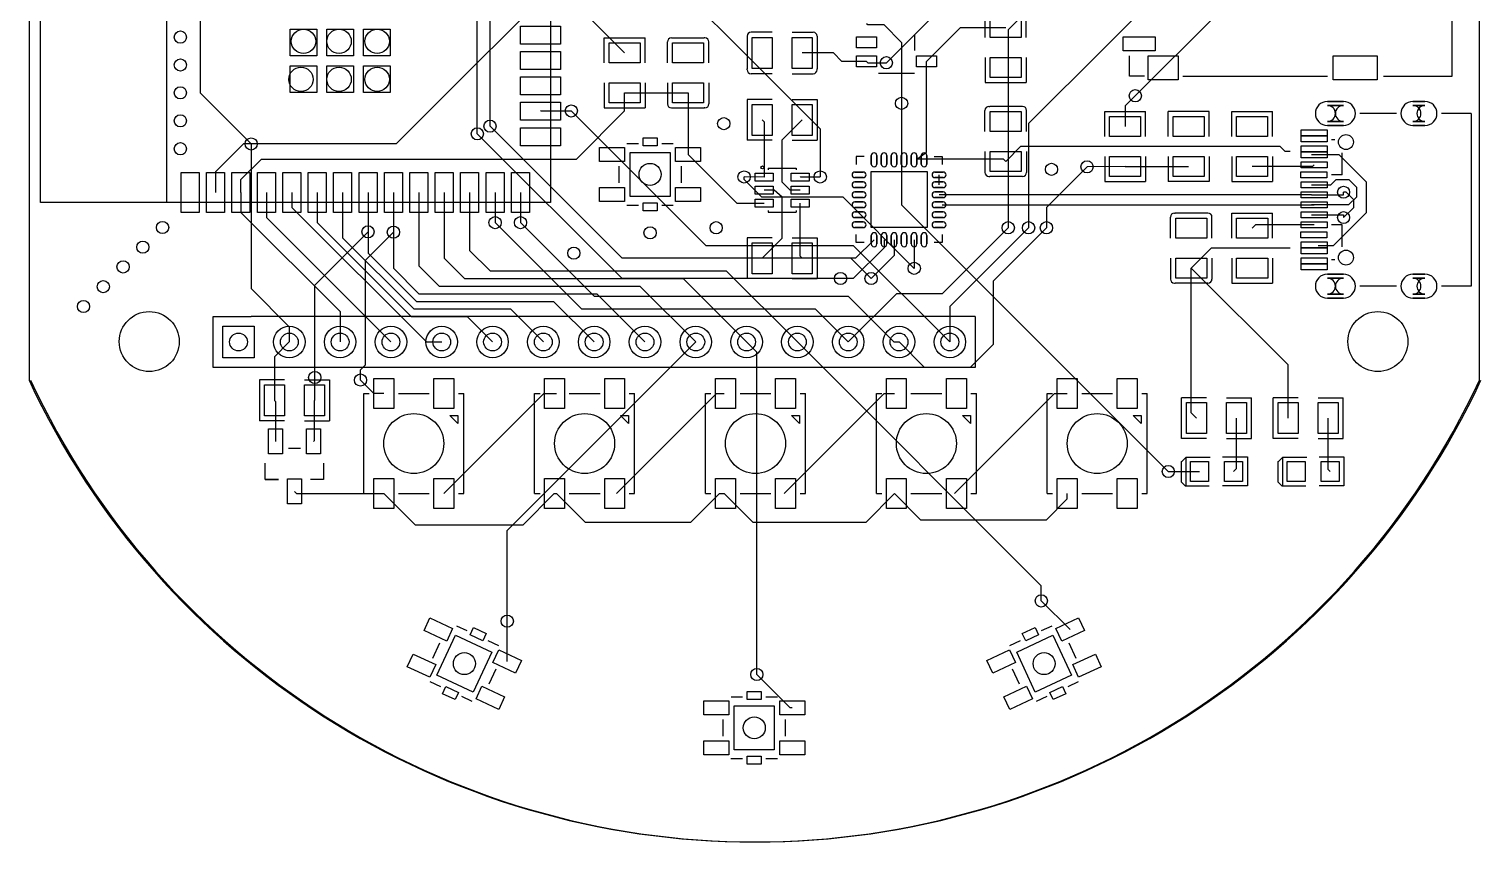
# Model space of a CAD drawing. Extents: x -1427 to 1430, y -1575 to 1575.
# Drawn here: x -1427 to 1430, y -1575 to 26 of the extents above; entities that cross this region are included whole.
import ezdxf

# ---------------------------------------------------------------- set-up
doc = ezdxf.new("R2010")
doc.units = 9

msp = doc.modelspace()

# ---------------------------------------------------------------- linework, layer by layer
for points in [[(-1427.255, 665.539), (-1427.255, -666.498)], [(1427.254, -665.545), (1427.254, 665.539)], [(1238.301, -66.42), (1373.301, -66.42), (1373.301, 579.781), (1238.301, 579.781), (1241.658, 579.801)], [(-990, -200), (-1090, -100), (-1090, 570)], [(-545, -180), (-545, 205), (-630, 290), (-925, 290), (-960.11, 325.11), (-960.11, 373.979)], [(-520, -165), (-520, 220), (-610, 310), (-885, 310), (-910.12, 335.12), (-910.12, 373.979)], [(-280, 240), (130, -170), (130, -265)], [(260, -40), (505.791, 205.791), (537.893, 205.791)], [(1061.1, 205.8), (750, -105)], [(-330, 175), (-705, -200), (-990, -200)], [(-330, 175), (-330, 54.37), (-255, -20.63)], [(845, 145), (540, -160), (540, -365)], [(580, 105), (500, 25), (500, -365)], [(454.814, 9.685), (454.814, 58.898)], [(535.126, 9.685), (535.126, 58.898)], [(220.95, 37.4), (223.35, 35), (255, 35), (290, 0), (290, -120)], [(339.06, -37.4), (405.83, 29.37), (495, 29.37)], [(-295.186, -40.315), (-295.186, 8.898)], [(-295.186, 8.898), (-214.874, 8.898)], [(-214.874, -40.315), (-214.874, 8.898)], [(-170.975, -40.315), (-170.975, 1.023)], [(-163.099, 8.899), (-161.527, 8.899)], [(-161.527, 8.899), (-98.534, 8.899)], [(-96.961, 8.899), (-98.534, 8.899)], [(-89.085, -40.315), (-89.085, 1.023)], [(-13.929, 12.269), (-13.929, 10.697)], [(-13.929, 11.481), (-13.929, 10.697)], [(-13.929, 10.697), (-13.928, -52.297)], [(35.285, 20.145), (-6.053, 20.145)], [(74.655, 20.145), (115.993, 20.145)], [(123.869, 12.269), (123.869, 10.697)], [(123.869, 10.697), (123.869, -52.296)], [(315.438, 15.743), (315.438, -15.754)], [(220.9, -37.4), (172.4, -37.4), (155.8, -20.8), (94.4, -20.8)], [(768.349, -66.42), (738.349, -66.42), (738.349, -26.42)], [(-13.928, -53.87), (-13.928, -52.297)], [(123.869, -53.869), (123.869, -52.296)], [(220.95, -37.4), (223.55, -40), (260, -40)], [(495, -234.37), (490.63, -230), (320, -230), (339.06, -215.94), (339.06, -37.4)], [(454.814, -29.685), (454.814, -78.898)], [(535.126, -29.685), (535.126, -78.898)], [(-295.186, -79.685), (-295.186, -128.898)], [(-214.874, -79.685), (-214.874, -128.898)], [(-170.975, -79.685), (-170.975, -121.023)], [(-89.085, -79.685), (-89.085, -121.023)], [(35.285, -61.745), (-6.053, -61.745)], [(74.655, -61.745), (115.993, -61.745)], [(315.438, -61.03), (244.572, -61.03)], [(454.814, -78.899), (535.126, -78.898)], [(843.349, -66.42), (1128.349, -66.42)], [(-1010.12, -295.31), (-1010.12, -270.12), (-970, -230), (-350, -230), (-255, -135), (-255, -99.37)], [(-255, -99.37), (-130, -99.37)], [(-130, -99.4), (-130.2, -220.6)], [(-13.899, -112.353), (-13.898, -192.665)], [(35.315, -112.353), (-13.898, -112.353)], [(74.685, -112.353), (123.898, -112.353)], [(123.898, -112.353), (123.898, -192.665)], [(750, -105), (730, -125), (730, -165.63)], [(-420.75, -135.669), (-420.081, -135), (-360, -135)], [(-360, -135), (-95, -400), (195, -400), (385, -590)], [(-295.186, -128.899), (-214.874, -128.898)], [(-163.099, -128.899), (-161.527, -128.899)], [(-162.311, -128.899), (-161.527, -128.899)], [(-161.527, -128.899), (-98.533, -128.898)], [(-96.96, -128.898), (-98.533, -128.898)], [(290, -120), (290, -320), (815, -845)], [(454.025, -175.315), (454.025, -133.977)], [(461.9, -126.102), (463.473, -126.102)], [(526.467, -126.101), (463.473, -126.102)], [(527.251, -126.101), (526.467, -126.101)], [(528.039, -126.101), (526.467, -126.101)], [(535.915, -175.315), (535.915, -133.977)], [(689.814, -185.315), (689.814, -136.102)], [(689.814, -136.102), (770.126, -136.102)], [(770.126, -185.315), (770.126, -136.102)], [(895.126, -136.101), (814.814, -136.102)], [(814.814, -185.315), (814.814, -136.102)], [(895.126, -185.315), (895.126, -136.102)], [(939.814, -185.315), (939.814, -136.102)], [(939.814, -136.102), (1020.126, -136.102)], [(1020.126, -185.315), (1020.126, -136.102)], [(1263.783, -139.922), (1192.216, -139.922)], [(1410.777, -139.922), (1352.849, -139.922)], [(1410.777, -139.922), (1410.778, -480.078)], [(230, -465), (190, -425), (-260, -425), (-520, -165)], [(15.63, -152.509), (19.574, -156.453), (19.574, -265.373)], [(90.434, -290.963), (70.963, -290.963), (55, -275), (55, -191.879), (94.37, -152.509)], [(-990, -200), (-1005, -200), (-1060.12, -255.12), (-1060.12, -295.31)], [(-990, -200), (-990, -200), (-990, -485), (-915, -560), (-915, -590)], [(170, -465), (-260, -465), (-545, -180)], [(-250.652, -198.976), (-227.9, -198.976)], [(-182.1, -198.976), (-159.348, -198.976)], [(35.315, -192.665), (-13.898, -192.665)], [(74.685, -192.665), (123.898, -192.665)], [(1142.653, -192.011), (1136.413, -192.011)], [(-130.2, -220.6), (-34.247, -316.553), (19.574, -316.553)], [(216.101, -224.81), (200.349, -224.81), (200.349, -240.56)], [(353.901, -224.81), (369.651, -224.81), (369.651, -240.56)], [(454.025, -214.685), (454.025, -256.023)], [(1055, -215), (1045, -215), (1035, -205), (524.37, -205), (495, -234.37)], [(535.915, -214.685), (535.915, -256.023)], [(689.814, -224.685), (689.814, -273.898)], [(770.126, -224.685), (770.126, -273.898)], [(814.814, -224.685), (814.814, -273.898)], [(895.126, -224.685), (895.126, -273.898)], [(939.814, -224.685), (939.814, -273.898)], [(1020.126, -224.685), (1020.126, -273.898)], [(1110, -400), (1140, -400), (1205, -335), (1205, -275), (1151.4, -221.4), (1096.7, -221.4)], [(1156.855, -260.909), (1156.855, -217.188)], [(-266.024, -276.491), (-266.024, -243.5)], [(-143.976, -243.5), (-143.976, -276.49)], [(27.44, -247.651), (82.558, -247.651)], [(27.44, -247.651), (27.44, -250.893)], [(82.558, -247.651), (82.558, -250.893)], [(655, -245), (575, -325), (575, -365)], [(730, -244.4), (655, -245)], [(730, -244.37), (855, -244.37)], [(1101.726, -241.1), (1098.456, -244.37), (980, -244.37)], [(315, -445), (175, -305), (15, -305), (-20, -270), (-20, -265)], [(19.6, -265.4), (-20, -265)], [(90.435, -265.374), (90.808, -265), (130, -265)], [(363.74, -280.47), (363.74, -260.79)], [(461.901, -263.899), (463.474, -263.899)], [(526.467, -263.899), (463.474, -263.899)], [(528.039, -263.899), (526.467, -263.899)], [(689.814, -273.899), (770.126, -273.898)], [(895.126, -273.898), (814.814, -273.898)], [(939.814, -273.899), (1020.126, -273.898)], [(1096.726, -280.53), (1134.526, -280.53), (1145.026, -270.03), (1170.026, -270.03), (1185.026, -285.03), (1185.026, -305.03), (1169.826, -319.83), (1096.726, -319.83)], [(1156.855, -260.909), (1136.374, -260.909)], [(-1010.1, -295.3), (-1010.1, -334.9), (-815, -530), (-815, -590)], [(-960.12, -295.32), (-960.12, -344.88), (-715, -590)], [(-910.1, -295.3), (-910.1, -324.9), (-645, -590), (-615, -590)], [(-860.1, -295.3), (-860.1, -354.9), (-675, -540), (-565, -540), (-515, -590)], [(-810.1, -295.3), (-810.1, -384.9), (-670, -525), (-480, -525), (-415, -590)], [(-760.1, -295.3), (-760.1, -372.985)], [(-710.1, -295.3), (-710.1, -373.699)], [(-660.1, -295.3), (-660.1, -439.9), (-620, -480), (-225, -480), (-115, -590)], [(-610.1, -295.3), (-610.1, -424.9), (-570, -465), (-140, -465), (-15, -590)], [(-560.1, -295.3), (-560.1, -409.9), (-520, -450), (-55, -450), (85, -590)], [(-510.1, -295.3), (-510, -355)], [(-460.1, -295.3), (-460, -355)], [(15.6, -425), (55, -385.6), (55, -305), (39, -291), (19.6, -291)], [(1096.7, -300.2), (364.5, -300.2), (364.5, -300.2), (363.7, -300.2)], [(1096.726, -300.23), (1160.026, -300.23), (1160.026, -295.03)], [(1160.026, -345.03), (1180.026, -325.03), (1180.026, -310.03), (1165.026, -295.03), (1160.026, -295.03)], [(-227.9, -321.024), (-250.737, -321.024)], [(-159.262, -321.024), (-182.1, -321.024)], [(27.44, -331.023), (27.44, -334.265)], [(27.44, -334.265), (82.558, -334.265)], [(82.558, -331.023), (82.558, -334.265)], [(94.37, -425), (90.434, -421.064), (90.434, -316.553)], [(370, -320), (1101.7, -319.8)], [(826.9, -336.102), (828.473, -336.102)], [(891.467, -336.101), (828.473, -336.102)], [(892.251, -336.101), (891.467, -336.101)], [(893.039, -336.101), (891.467, -336.101)], [(939.844, -385.315), (939.844, -336.102)], [(939.844, -336.102), (1020.156, -336.102)], [(1020.156, -385.315), (1020.156, -336.102)], [(1096.726, -339.53), (1160.026, -339.53), (1160.026, -345.03)], [(-510, -355), (-340, -525), (120, -525), (185, -590)], [(-460, -355), (-315, -500), (185, -500), (275, -590), (285, -590)], [(500, -365), (370, -495), (280, -495), (185, -590)], [(575, -365), (470, -470), (470, -595), (425, -640), (335, -640), (285, -590)], [(540, -365), (385, -520), (385, -590)], [(819.025, -385.315), (819.025, -343.977)], [(900.915, -385.315), (900.915, -343.977)], [(1101.726, -359.21), (986.42, -359.21), (980, -365.63)], [(1156.939, -359.212), (1136.413, -359.212)], [(1156.939, -402.781), (1156.939, -359.212)], [(-865, -660), (-865, -477.886), (-760.1, -372.986)], [(-775, -665), (-775, -645), (-765, -635), (-765, -428.599), (-710.1, -373.699)], [(-760.1, -372.985), (-760.1, -414.9), (-665, -510), (-395, -510), (-315, -590)], [(-710.1, -373.699), (-710.1, -444.9), (-660, -495), (-310, -495), (-215, -590)], [(-13.929, -384.844), (-13.928, -465.156)], [(35.285, -384.844), (-13.928, -384.844)], [(74.655, -384.844), (123.868, -384.844)], [(235.79, -388.74), (199.53, -425), (94.37, -425)], [(123.868, -384.844), (123.868, -465.156)], [(255.5, -388.7), (255.5, -404.5), (195, -465), (170, -465)], [(216.101, -394.109), (200.349, -394.109), (200.349, -378.36)], [(275.161, -388.74), (275.161, -419.839), (230, -465)], [(314.5, -388.7), (315, -445)], [(369.651, -378.36), (369.651, -394.109), (353.901, -394.109)], [(819.025, -424.685), (819.025, -466.023)], [(1055, -405), (899.37, -405), (860, -444.37)], [(900.915, -424.685), (900.915, -466.023)], [(939.844, -424.685), (939.844, -473.898)], [(1020.156, -424.685), (1020.156, -473.898)], [(1142.677, -428.11), (1136.412, -428.11)], [(870.63, -740), (860, -729.37), (860, -444.37)], [(1050.6, -740), (1050.6, -635), (860, -444.4)], [(35.285, -465.156), (-13.928, -465.156)], [(74.655, -465.156), (123.868, -465.156)], [(826.901, -473.899), (828.474, -473.899)], [(891.467, -473.899), (828.474, -473.899)], [(893.039, -473.899), (891.467, -473.899)], [(939.844, -473.899), (1020.156, -473.898)], [(1263.783, -480.078), (1192.216, -480.078)], [(1410.778, -480.078), (1352.849, -480.078)], [(435, -540), (435, -540), (435, -640), (-1065, -640), (-1065, -540), (-990, -540)], [(435, -540), (-990, -540)], [(-915, -590), (-944.4, -619.4), (-944.4, -705)], [(-486.09, -1140), (-486.09, -961.09), (-115, -590)], [(5, -1245), (5, -610), (-15, -590)], [(565, -1100), (565, -1070), (85, -590)], [(-973.899, -664.844), (-973.898, -745.156)], [(-924.685, -664.844), (-973.898, -664.844)], [(-885.315, -664.844), (-836.102, -664.844)], [(-865.63, -705), (-865, -704.37), (-865, -660)], [(-836.102, -664.844), (-836.102, -745.156)], [(-729.05, -691.58), (-748.42, -691.58), (-775, -665)], [(-944.37, -705), (-942.4, -706.97), (-942.4, -785.8)], [(-867.6, -785.8), (-865.63, -783.83), (-865.63, -705)], [(-768.42, -691.595), (-757.8, -691.595)], [(-768.42, -888.445), (-768.42, -691.595)], [(-700.3, -691.595), (-639.7, -691.595)], [(-610.95, -888.42), (-414.11, -691.58), (-389.05, -691.58)], [(-582.2, -691.595), (-571.57, -691.595)], [(-571.57, -888.445), (-571.57, -691.595)], [(-432.17, -691.595), (-421.55, -691.595)], [(-432.17, -888.445), (-432.17, -691.595)], [(-364.05, -691.595), (-303.45, -691.595)], [(-270.95, -888.42), (-74.11, -691.58), (-59.05, -691.58)], [(-245.95, -691.595), (-235.32, -691.595)], [(-235.32, -888.445), (-235.32, -691.595)], [(-95.92, -691.595), (-85.3, -691.595)], [(-95.92, -888.445), (-95.92, -691.595)], [(-27.8, -691.595), (32.8, -691.595)], [(59.05, -888.42), (255.89, -691.58), (275.95, -691.58)], [(90.3, -691.595), (100.93, -691.595)], [(100.93, -888.445), (100.93, -691.595)], [(240.33, -691.595), (250.95, -691.595)], [(240.33, -888.445), (240.33, -691.595)], [(308.45, -691.595), (369.05, -691.595)], [(394.05, -888.42), (590.89, -691.58), (615.95, -691.58)], [(426.55, -691.595), (437.18, -691.595)], [(437.18, -888.445), (437.18, -691.595)], [(576.58, -691.595), (587.2, -691.595)], [(576.58, -888.445), (576.58, -691.595)], [(644.7, -691.595), (705.3, -691.595)], [(762.8, -691.595), (773.43, -691.595)], [(773.43, -888.445), (773.43, -691.595)], [(890.285, -699.844), (841.072, -699.844)], [(841.072, -780.156), (841.072, -699.844)], [(929.655, -699.844), (978.868, -699.844)], [(978.869, -780.156), (978.868, -699.844)], [(1070.285, -699.844), (1021.072, -699.844)], [(1021.072, -780.156), (1021.072, -699.844)], [(1109.655, -699.844), (1158.868, -699.844)], [(1158.869, -780.156), (1158.868, -699.844)], [(943.494, -845.03), (949.37, -839.154), (949.37, -740)], [(1133.467, -845), (1129.37, -840.903), (1129.37, -740)], [(-924.685, -745.156), (-973.898, -745.156)], [(-885.315, -745.156), (-836.102, -745.156)], [(-893.19, -799.57), (-916.81, -799.57)], [(890.285, -780.156), (841.072, -780.156)], [(929.655, -780.156), (978.868, -780.156)], [(1070.285, -780.156), (1021.072, -780.156)], [(1109.655, -780.156), (1158.868, -780.156)], [(-936.5, -860.59), (-962.48, -860.59), (-936.5, -860.59), (-962.48, -860.59), (-962.48, -828.5)], [(-847.52, -828.5), (-847.52, -860.59), (-873.5, -860.59)], [(850.185, -873.77), (849.003, -873.77), (841.129, -865.896), (841.129, -825.739), (842.311, -824.558), (850.185, -816.684)], [(895.46, -873.77), (850.185, -873.77), (850.185, -816.684), (897.429, -816.684)], [(921.838, -816.29), (970.657, -816.29), (970.657, -873.376), (921.838, -873.376)], [(1040.158, -873.74), (1038.976, -873.74), (1031.102, -865.866), (1031.102, -825.709), (1032.284, -824.528), (1040.158, -816.654)], [(1085.433, -873.74), (1040.158, -873.74), (1040.158, -816.654), (1087.402, -816.654)], [(1111.811, -816.26), (1160.63, -816.26), (1160.63, -873.346), (1111.811, -873.346)], [(815, -845), (876.6, -845)], [(-905, -884.2), (-900.78, -888.42), (-729.05, -888.42)], [(-768.42, -888.445), (-757.8, -888.445)], [(-729.05, -888.42), (-667.47, -950), (-455, -950), (-393.42, -888.42), (-389.05, -888.42)], [(-700.3, -888.445), (-639.7, -888.445)], [(-582.2, -888.445), (-571.57, -888.445)], [(-432.17, -888.445), (-421.55, -888.445)], [(-389.05, -888.42), (-332.47, -945), (-125, -945), (-68.42, -888.42), (-59.05, -888.42)], [(-364.05, -888.445), (-303.45, -888.445)], [(-245.95, -888.445), (-235.32, -888.445)], [(-95.92, -888.445), (-85.3, -888.445)], [(-59.1, -888.4), (-2.5, -945), (220, -945), (275.9, -888.4)], [(-27.8, -888.445), (32.8, -888.445)], [(90.3, -888.445), (100.93, -888.445)], [(240.33, -888.445), (250.95, -888.445)], [(275.95, -888.42), (327.53, -940), (575, -940), (615.95, -899.05), (615.95, -888.42)], [(308.45, -888.445), (369.05, -888.445)], [(426.55, -888.445), (437.18, -888.445)], [(576.58, -888.445), (587.2, -888.445)], [(644.7, -888.445), (705.3, -888.445)], [(762.8, -888.445), (773.43, -888.445)], [(621.7, -1156.2), (565, -1100)], [(-486.09, -1219.42), (-486.09, -1140)], [(-586.119, -1148.917), (-565.498, -1158.532)], [(565.501, -1158.531), (586.118, -1148.917)], [(-632.81, -1212.671), (-618.868, -1182.772)], [(-523.989, -1177.887), (-503.37, -1187.504)], [(503.369, -1187.504), (523.99, -1177.889)], [(618.867, -1182.775), (632.809, -1212.673)], [(-508.253, -1234.353), (-522.197, -1264.25)], [(74.8, -1310.6), (70.6, -1310.6), (5, -1245)], [(522.197, -1264.251), (508.254, -1234.353)], [(-617.077, -1269.146), (-637.776, -1259.493)], [(637.776, -1259.494), (617.08, -1269.143)], [(-554.87, -1298.152), (-575.567, -1288.499)], [(-45.654, -1288.977), (-22.903, -1288.981)], [(22.898, -1288.979), (45.65, -1288.979)], [(575.57, -1288.5), (554.871, -1298.151)], [(-61.027, -1366.493), (-61.026, -1333.5)], [(61.023, -1333.502), (61.019, -1366.492)], [(-22.903, -1411.027), (-45.739, -1411.026)], [(45.736, -1411.025), (22.895, -1411.026)]]:
    msp.add_lwpolyline(points)
for points in [[(-1405, -315), (-1405, 393.66), (-401.06, 393.66), (-401.06, -315), (-1405, -315)], [(-1405, -315), (-1405, 393.66), (-1156.97, 393.66), (-1156.97, -315), (-1405, -315)], [(-381.378, -3.388), (-460.118, -3.388), (-460.118, 32.046), (-381.378, 32.046)], [(464.458, 9.685), (464.458, 49.055), (525.482, 49.055), (525.482, 9.685)], [(-860.907, 26.142), (-860.907, -26.22), (-913.269, -26.22), (-913.269, 26.142)], [(-788.663, 26.142), (-788.663, -26.22), (-841.025, -26.22), (-841.025, 26.142)], [(-716.418, 26.142), (-716.418, -26.22), (-768.779, -26.22), (-768.779, 26.142)], [(-4.085, 9.712), (35.285, 9.712), (35.285, -51.312), (-4.085, -51.312)], [(74.655, 9.712), (114.025, 9.712), (114.025, -51.312), (74.655, -51.312)], [(240.635, 10.822), (240.635, -10.832), (201.265, -10.832), (201.265, 10.822)], [(725.909, -16.657), (725.909, 10.903), (788.901, 10.903), (788.901, -16.657)], [(-381.378, -53.388), (-460.118, -53.388), (-460.118, -17.954), (-381.378, -17.954)], [(-285.542, -40.315), (-285.542, -0.945), (-224.518, -0.945), (-224.518, -40.315)], [(-160.542, -40.315), (-160.542, -0.945), (-99.518, -0.945), (-99.518, -40.315)], [(240.635, -26.58), (240.635, -48.233), (201.265, -48.233), (201.265, -26.58)], [(358.745, -26.58), (358.745, -48.233), (319.375, -48.233), (319.375, -26.58)], [(775.121, -73.743), (775.121, -26.499), (834.177, -26.499), (834.177, -73.743)], [(1139.295, -73.743), (1139.295, -26.499), (1225.909, -26.499), (1225.909, -73.743)], [(-860.908, -46.102), (-860.908, -98.464), (-913.27, -98.464), (-913.27, -46.102)], [(-788.663, -46.102), (-788.663, -98.464), (-841.024, -98.464), (-841.024, -46.102)], [(-716.416, -46.102), (-716.416, -98.464), (-768.779, -98.464), (-768.779, -46.102)], [(464.458, -69.055), (464.458, -29.685), (525.482, -29.685), (525.482, -69.055)], [(-381.378, -103.387), (-460.118, -103.387), (-460.118, -67.953), (-381.378, -67.953)], [(-285.542, -119.055), (-285.542, -79.685), (-224.518, -79.685), (-224.518, -119.055)], [(-160.542, -119.055), (-160.542, -79.685), (-99.518, -79.685), (-99.518, -119.055)], [(-381.378, -153.386), (-460.118, -153.386), (-460.118, -117.952), (-381.378, -117.952)], [(-4.055, -121.997), (35.315, -121.997), (35.315, -183.021), (-4.055, -183.021)], [(74.685, -121.997), (114.055, -121.997), (114.055, -183.021), (74.685, -183.021)], [(525.482, -135.945), (525.482, -175.315), (464.458, -175.315), (464.458, -135.945)], [(1159.498, -116.298), (1128.002, -116.298)], [(1128.002, -124.174), (1159.497, -124.174)], [(1296.505, -124.174), (1320.127, -124.174)], [(1320.131, -116.298), (1296.509, -116.298)], [(-381.378, -203.386), (-460.118, -203.386), (-460.118, -167.952), (-381.378, -167.952)], [(699.458, -185.315), (699.458, -145.945), (760.482, -145.945), (760.482, -185.315)], [(885.482, -145.945), (885.482, -185.315), (824.458, -185.315), (824.458, -145.945)], [(949.458, -185.315), (949.458, -145.945), (1010.482, -145.945), (1010.482, -185.315)], [(1128.002, -155.67), (1159.497, -155.67)], [(1159.498, -163.542), (1128.002, -163.542)], [(1296.505, -155.67), (1320.127, -155.67)], [(1320.131, -163.542), (1296.509, -163.542)], [(-191.2, -188.1), (-191.2, -203.9), (-218.8, -203.9), (-218.8, -188.1)], [(1076.131, -184.015), (1076.131, -172.204), (1127.313, -172.204), (1127.313, -184.015)], [(1076.131, -195.825), (1076.131, -184.014), (1127.313, -184.014), (1127.313, -195.825)], [(-255.2, -234.4), (-304.4, -234.4), (-304.4, -206.8), (-255.2, -206.8)], [(-165.63, -303.307), (-244.37, -303.307), (-244.37, -216.693), (-165.63, -216.693), (-165.63, -303.307)], [(-105.6, -234.4), (-154.8, -234.4), (-154.8, -206.8), (-105.6, -206.8)], [(230.278, -222.953), (230.278, -239.488)], [(241.302, -222.953), (241.302, -239.488)], [(249.958, -222.953), (249.958, -239.488)], [(260.982, -222.953), (260.982, -239.488)], [(269.648, -222.953), (269.648, -239.488)], [(280.672, -222.953), (280.672, -239.488)], [(289.328, -222.953), (289.328, -239.488)], [(300.352, -222.953), (300.352, -239.488)], [(309.018, -222.953), (309.018, -239.488)], [(320.042, -222.953), (320.042, -239.488)], [(328.698, -222.953), (328.698, -239.488)], [(339.722, -222.953), (339.722, -239.488)], [(525.482, -214.685), (525.482, -254.055), (464.458, -254.055), (464.458, -214.685)], [(699.458, -264.055), (699.458, -224.685), (760.482, -224.685), (760.482, -264.055)], [(885.482, -224.685), (885.482, -264.055), (824.458, -264.055), (824.458, -224.685)], [(949.458, -264.055), (949.458, -224.685), (1010.482, -224.685), (1010.482, -264.055)], [(1076.129, -215.505), (1076.129, -203.694), (1127.311, -203.694), (1127.311, -215.505)], [(1076.129, -227.325), (1076.129, -215.514), (1127.311, -215.514), (1127.311, -227.325)], [(-1127.835, -334.685), (-1127.835, -255.945), (-1092.401, -255.945), (-1092.401, -334.685)], [(-1077.834, -334.685), (-1077.834, -255.945), (-1042.4, -255.945), (-1042.4, -334.685)], [(-1027.833, -334.685), (-1027.833, -255.945), (-992.399, -255.945), (-992.399, -334.685)], [(-977.833, -334.685), (-977.833, -255.945), (-942.399, -255.945), (-942.399, -334.685)], [(-927.832, -334.685), (-927.832, -255.945), (-892.398, -255.945), (-892.398, -334.685)], [(-877.832, -334.685), (-877.832, -255.945), (-842.398, -255.945), (-842.398, -334.685)], [(-827.832, -334.685), (-827.832, -255.945), (-792.398, -255.945), (-792.398, -334.685)], [(-777.832, -334.685), (-777.832, -255.945), (-742.398, -255.945), (-742.398, -334.685)], [(-727.833, -334.685), (-727.833, -255.945), (-692.399, -255.945), (-692.399, -334.685)], [(-677.835, -334.685), (-677.835, -255.945), (-642.401, -255.945), (-642.401, -334.685)], [(-627.837, -334.685), (-627.837, -255.945), (-592.403, -255.945), (-592.403, -334.685)], [(-577.836, -334.685), (-577.836, -255.945), (-542.402, -255.945), (-542.402, -334.685)], [(-527.835, -334.685), (-527.835, -255.945), (-492.401, -255.945), (-492.401, -334.685)], [(-477.835, -334.685), (-477.835, -255.945), (-442.401, -255.945), (-442.401, -334.685)], [(197.993, -255.238), (214.528, -255.238)], [(340.118, -364.578), (229.882, -364.578), (229.882, -254.342), (340.118, -254.342)], [(355.472, -255.238), (372.008, -255.238)], [(1076.092, -266.705), (1076.092, -254.894), (1127.274, -254.894), (1127.274, -266.705)], [(1076.131, -247.005), (1076.131, -235.194), (1127.313, -235.194), (1127.313, -247.005)], [(-255.196, -313.15), (-304.409, -313.15), (-304.409, -285.591), (-255.196, -285.591)], [(-105.591, -313.15), (-154.803, -313.15), (-154.803, -285.59), (-105.591, -285.59)], [(37.286, -257.494), (37.286, -273.242), (1.852, -273.242), (1.852, -257.494)], [(37.286, -283.084), (37.286, -298.832), (1.852, -298.832), (1.852, -283.084)], [(108.146, -257.494), (108.146, -273.242), (72.712, -273.242), (72.712, -257.494)], [(108.146, -283.084), (108.146, -298.832), (72.712, -298.832), (72.712, -283.084)], [(197.993, -266.262), (214.528, -266.262)], [(197.993, -274.918), (214.528, -274.918)], [(355.472, -266.262), (372.008, -266.262)], [(355.472, -274.918), (372.008, -274.918)], [(1076.131, -286.375), (1076.131, -274.564), (1127.313, -274.564), (1127.313, -286.375)], [(37.286, -308.674), (37.286, -324.422), (1.852, -324.422), (1.852, -308.674)], [(108.146, -308.674), (108.146, -324.422), (72.712, -324.422), (72.712, -308.674)], [(197.993, -285.942), (214.528, -285.942)], [(197.993, -294.608), (214.528, -294.608)], [(197.993, -305.632), (214.528, -305.632)], [(197.993, -314.288), (214.528, -314.288)], [(355.472, -285.942), (372.008, -285.942)], [(355.472, -294.608), (372.008, -294.608)], [(355.472, -305.632), (372.008, -305.632)], [(355.472, -314.288), (372.008, -314.288)], [(1076.13, -306.065), (1076.13, -294.254), (1127.312, -294.254), (1127.312, -306.065)], [(1076.131, -325.745), (1076.131, -313.934), (1127.313, -313.934), (1127.313, -325.745)], [(-191.2, -316.1), (-191.2, -331.8), (-218.8, -331.8), (-218.8, -316.1)], [(197.993, -325.312), (214.528, -325.312)], [(197.993, -333.978), (214.528, -333.978)], [(355.472, -325.312), (372.008, -325.312)], [(355.472, -333.978), (372.008, -333.978)], [(1076.13, -345.435), (1076.13, -333.624), (1127.312, -333.624), (1127.312, -345.435)], [(197.993, -345.002), (214.528, -345.002)], [(197.993, -353.658), (214.528, -353.658)], [(197.993, -364.682), (214.528, -364.682)], [(355.472, -345.002), (372.008, -345.002)], [(355.472, -353.658), (372.008, -353.658)], [(355.472, -364.682), (372.008, -364.682)], [(890.482, -345.945), (890.482, -385.315), (829.458, -385.315), (829.458, -345.945)], [(949.488, -385.315), (949.488, -345.945), (1010.512, -345.945), (1010.512, -385.315)], [(1076.131, -365.115), (1076.131, -353.304), (1127.313, -353.304), (1127.313, -365.115)], [(-4.085, -394.488), (35.285, -394.488), (35.285, -455.512), (-4.085, -455.512)], [(74.655, -394.488), (114.025, -394.488), (114.025, -455.512), (74.655, -455.512)], [(230.278, -380.433), (230.278, -396.968)], [(241.302, -380.433), (241.302, -396.968)], [(249.958, -380.433), (249.958, -396.968)], [(260.982, -380.433), (260.982, -396.968)], [(269.648, -380.433), (269.648, -396.968)], [(280.672, -380.433), (280.672, -396.968)], [(289.328, -380.433), (289.328, -396.968)], [(300.352, -380.433), (300.352, -396.968)], [(309.018, -380.433), (309.018, -396.968)], [(320.042, -380.433), (320.042, -396.968)], [(328.698, -380.433), (328.698, -396.968)], [(339.722, -380.433), (339.722, -396.968)], [(1076.092, -384.805), (1076.092, -372.994), (1127.274, -372.994), (1127.274, -384.805)], [(1076.13, -404.485), (1076.13, -392.674), (1127.312, -392.674), (1127.312, -404.485)], [(890.482, -424.685), (890.482, -464.055), (829.458, -464.055), (829.458, -424.685)], [(949.488, -464.055), (949.488, -424.685), (1010.512, -424.685), (1010.512, -464.055)], [(1076.13, -416.295), (1076.13, -404.484), (1127.312, -404.484), (1127.312, -416.295)], [(1076.13, -435.985), (1076.13, -424.174), (1127.312, -424.174), (1127.312, -435.985)], [(1076.13, -447.795), (1076.13, -435.984), (1127.312, -435.984), (1127.312, -447.795)], [(1159.498, -456.458), (1128.002, -456.458)], [(1320.131, -456.458), (1296.509, -456.458)], [(1128.001, -464.33), (1159.498, -464.33)], [(1296.505, -464.33), (1320.127, -464.33)], [(1128.001, -495.826), (1159.498, -495.826)], [(1159.498, -503.702), (1128.002, -503.702)], [(1296.505, -495.826), (1320.127, -495.826)], [(1320.131, -503.702), (1296.509, -503.702)], [(-1046, -559), (-984, -559), (-984, -621), (-1046, -621)], [(-964.055, -674.488), (-924.685, -674.488), (-924.685, -735.512), (-964.055, -735.512)], [(-885.315, -674.488), (-845.945, -674.488), (-845.945, -735.512), (-885.315, -735.512)], [(-748.7, -721.125), (-748.7, -662.025), (-709.4, -662.025), (-709.4, -721.125)], [(-630.6, -721.125), (-630.6, -662.025), (-591.3, -662.025), (-591.3, -721.125)], [(-412.45, -721.125), (-412.45, -662.025), (-373.15, -662.025), (-373.15, -721.125)], [(-294.35, -721.125), (-294.35, -662.025), (-255.05, -662.025), (-255.05, -721.125)], [(-76.2, -721.125), (-76.2, -662.025), (-36.9, -662.025), (-36.9, -721.125)], [(41.9, -721.125), (41.9, -662.025), (81.2, -662.025), (81.2, -721.125)], [(260.05, -721.125), (260.05, -662.025), (299.35, -662.025), (299.35, -721.125)], [(378.15, -721.125), (378.15, -662.025), (417.45, -662.025), (417.45, -721.125)], [(596.3, -721.125), (596.3, -662.025), (635.6, -662.025), (635.6, -721.125)], [(714.4, -721.125), (714.4, -662.025), (753.7, -662.025), (753.7, -721.125)], [(890.285, -770.512), (850.915, -770.512), (850.915, -709.488), (890.285, -709.488)], [(969.025, -770.512), (929.655, -770.512), (929.655, -709.488), (969.025, -709.488)], [(1070.285, -770.512), (1030.915, -770.512), (1030.915, -709.488), (1070.285, -709.488)], [(1149.025, -770.512), (1109.655, -770.512), (1109.655, -709.488), (1149.025, -709.488)], [(-599.13, -734.912), (-583.38, -734.912), (-583.385, -750.66), (-599.13, -734.912)], [(-262.88, -734.912), (-247.13, -734.912), (-247.135, -750.66), (-262.88, -734.912)], [(73.37, -734.912), (89.12, -734.912), (89.115, -750.66), (73.37, -734.912)], [(409.62, -734.912), (425.37, -734.912), (425.365, -750.66), (409.62, -734.912)], [(745.87, -734.912), (761.62, -734.912), (761.615, -750.66), (745.87, -734.912)], [(-956.18, -761.194), (-928.62, -761.194), (-928.62, -810.406), (-956.18, -810.406)], [(-881.38, -761.194), (-853.82, -761.194), (-853.82, -810.406), (-881.38, -810.406)], [(858.851, -864.715), (858.851, -825.345), (894.281, -825.345), (894.281, -864.715)], [(925.78, -864.715), (925.78, -825.345), (961.21, -825.345), (961.21, -864.715)], [(1048.824, -864.685), (1048.824, -825.315), (1084.254, -825.315), (1084.254, -864.685)], [(1115.753, -864.685), (1115.753, -825.315), (1151.183, -825.315), (1151.183, -864.685)], [(-918.78, -859.594), (-891.22, -859.594), (-891.22, -908.806), (-918.78, -908.806)], [(-748.7, -917.925), (-748.7, -858.925), (-709.4, -858.925), (-709.4, -917.925)], [(-630.6, -917.925), (-630.6, -858.925), (-591.3, -858.925), (-591.3, -917.925)], [(-412.45, -917.925), (-412.45, -858.925), (-373.15, -858.925), (-373.15, -917.925)], [(-294.35, -917.925), (-294.35, -858.925), (-255.05, -858.925), (-255.05, -917.925)], [(-76.2, -917.925), (-76.2, -858.925), (-36.9, -858.925), (-36.9, -917.925)], [(41.9, -917.925), (41.9, -858.925), (81.2, -858.925), (81.2, -917.925)], [(260.05, -917.925), (260.05, -858.925), (299.35, -858.925), (299.35, -917.925)], [(378.15, -917.925), (378.15, -858.925), (417.45, -858.925), (417.45, -917.925)], [(596.3, -917.925), (596.3, -858.925), (635.6, -858.925), (635.6, -917.925)], [(714.4, -917.925), (714.4, -858.925), (753.7, -858.925), (753.7, -917.925)], [(-605.211, -1179.099), (-649.803, -1158.306), (-638.135, -1133.293), (-593.547, -1154.083)], [(649.801, -1158.308), (605.212, -1179.1), (593.546, -1154.086), (638.138, -1133.295)], [(-553.156, -1279.405), (-624.516, -1246.127), (-587.914, -1167.627), (-516.55, -1200.904), (-553.156, -1279.405)], [(-527.64, -1164.185), (-534.318, -1178.506), (-559.331, -1166.839), (-552.656, -1152.52)], [(624.516, -1246.126), (553.155, -1279.406), (516.55, -1200.905), (587.913, -1167.63), (624.516, -1246.126)], [(552.655, -1152.523), (559.333, -1166.841), (534.317, -1178.504), (527.639, -1164.185)], [(-469.628, -1242.32), (-514.218, -1221.533), (-502.552, -1196.515), (-457.963, -1217.309)], [(514.22, -1221.529), (469.627, -1242.323), (457.963, -1217.309), (502.554, -1196.517)], [(-638.489, -1250.473), (-683.092, -1229.675), (-671.445, -1204.697), (-626.842, -1225.495)], [(683.09, -1229.675), (638.489, -1250.474), (626.842, -1225.494), (671.443, -1204.697)], [(-581.734, -1280.193), (-588.371, -1294.423), (-613.385, -1282.756), (-606.75, -1268.528)], [(-502.901, -1313.699), (-547.501, -1292.899), (-535.853, -1267.923), (-491.254, -1288.721)], [(13.798, -1278.102), (13.798, -1293.902), (-13.802, -1293.903), (-13.804, -1278.102)], [(547.503, -1292.902), (502.902, -1313.699), (491.253, -1288.72), (535.856, -1267.923)], [(606.751, -1268.529), (613.383, -1282.757), (588.372, -1294.423), (581.736, -1280.193)], [(-50.202, -1324.402), (-99.402, -1324.402), (-99.402, -1296.801), (-50.205, -1296.802)], [(39.367, -1393.309), (-39.372, -1393.31), (-39.373, -1306.697), (39.368, -1306.695), (39.367, -1393.309)], [(99.397, -1324.403), (50.198, -1324.402), (50.196, -1296.804), (99.399, -1296.802)], [(-50.196, -1403.152), (-99.411, -1403.153), (-99.411, -1375.592), (-50.198, -1375.595)], [(99.407, -1403.152), (50.194, -1403.153), (50.194, -1375.592), (99.407, -1375.592)], [(13.798, -1406.101), (13.797, -1421.803), (-13.806, -1421.804), (-13.801, -1406.103)]]:
    msp.add_lwpolyline(points, close=True)
for centre, radius in [((-1129.44, 10.56), 12), ((-887.09, 2.21), 24), ((-817.09, 2.21), 24), ((-742.09, 2.21), 24), ((260, -40), 12), ((-1129.44, -44.44), 12), ((-892.09, -72.79), 24), ((-817.09, -72.79), 24), ((-742.09, -72.79), 24), ((-1129.44, -99.44), 12), ((290, -120), 12), ((750, -105), 12), ((-1129.44, -154.44), 12), ((-360, -135), 12), ((-545, -180), 12), ((-520, -165), 12), ((-60, -160), 12), ((-1129.44, -209.44), 12), ((-990, -200), 12), ((1164.62, -196.22), 14.764), ((-205, -260), 21.65), ((-20, -265), 12), ((16.02, -246.08), 2.84), ((130, -265), 12), ((585, -250), 12), ((655, -245), 12), ((1160.03, -295.03), 11.811), ((1160.03, -345.03), 11.811), ((-1164.44, -364.44), 12), ((-760.1, -372.985), 12), ((-710.1, -373.699), 12), ((-510, -355), 12), ((-460, -355), 12), ((-205, -375), 12), ((-75, -365), 12), ((500, -365), 12), ((540, -365), 12), ((575, -365), 12), ((-1203.33, -403.33), 12), ((-355, -415), 12), ((1164.62, -423.78), 14.764), ((-1242.22, -442.22), 12), ((170, -465), 12), ((230, -465), 12), ((315, -445), 12), ((-1281.11, -481.11), 12), ((-1320, -520), 12), ((-1190.71, -589.31), 59.055), ((1227.4, -589.31), 59.055), ((-915, -590), 31), ((-815, -590), 31), ((-715, -590), 31), ((-615, -590), 31), ((-515, -590), 31), ((-415, -590), 31), ((-315, -590), 31), ((-215, -590), 31), ((-115, -590), 31), ((-15, -590), 31), ((85, -590), 31), ((185, -590), 31), ((285, -590), 31), ((385, -590), 31), ((-1015, -590), 17.5), ((-915, -590), 17.5), ((-815, -590), 17.5), ((-715, -590), 17.5), ((-615, -590), 17.5), ((-515, -590), 17.5), ((-415, -590), 17.5), ((-315, -590), 17.5), ((-215, -590), 17.5), ((-115, -590), 17.5), ((-15, -590), 17.5), ((85, -590), 17.5), ((185, -590), 17.5), ((285, -590), 17.5), ((385, -590), 17.5), ((-865, -660), 12), ((-775, -665), 12), ((-670, -790.03), 59.06), ((-333.75, -790.03), 59.06), ((2.5, -790.03), 59.06), ((338.75, -790.03), 59.06), ((675, -790.03), 59.06), ((815, -845), 12), ((565, -1100), 12), ((-486.09, -1140), 12), ((-570.53, -1223.52), 21.65), ((570.53, -1223.52), 21.65), ((5, -1245), 12), ((0, -1350), 21.65)]:
    msp.add_circle(centre, radius)
for centre, radius, start, end in [((-163.099, 1.023), 7.876, 90, 180), ((-96.961, 1.023), 7.876, 0, 90), ((-6.053, 12.269), 7.876, 90, 180), ((115.993, 12.269), 7.876, 360, 90), ((-6.053, -53.87), 7.875, 180, 270), ((115.993, -53.869), 7.876, 270, 0), ((-163.099, -121.023), 7.876, 180, 270), ((-96.96, -121.023), 7.875, 270, 0), ((461.9, -133.977), 7.875, 90, 180), ((528.039, -133.977), 7.876, 0, 90), ((1128.002, -139.92), 23.622, 90, 270), ((1128.002, -139.922), 15.748, 270, 90), ((1159.497, -139.922), 15.748, 90, 270), ((1159.498, -139.92), 23.622, 270, 90), ((1296.509, -139.92), 23.622, 90, 270), ((1296.505, -139.922), 15.748, 270, 90), ((1320.127, -139.922), 15.748, 90, 270), ((1320.131, -139.92), 23.622, 270, 90), ((235.79, -222.953), 5.512, 360, 180), ((255.47, -222.953), 5.512, 360, 180), ((275.16, -222.953), 5.512, 360, 180), ((294.84, -222.953), 5.512, 360, 180), ((314.53, -222.953), 5.512, 360, 180), ((334.21, -222.953), 5.512, 360, 180), ((197.993, -260.75), 5.512, 450, 270), ((214.528, -260.75), 5.512, 270, 450), ((235.79, -239.488), 5.512, 180, 360), ((255.47, -239.488), 5.512, 180, 360), ((275.16, -239.488), 5.512, 180, 360), ((294.84, -239.488), 5.512, 180, 360), ((314.53, -239.488), 5.512, 180, 360), ((334.21, -239.488), 5.512, 180, 360), ((355.472, -260.75), 5.512, 450, 270), ((372.008, -260.75), 5.512, 270, 450), ((461.901, -256.023), 7.876, 180, 270), ((528.039, -256.023), 7.876, 270, 0), ((197.993, -280.43), 5.512, 450, 270), ((214.528, -280.43), 5.512, 270, 450), ((355.472, -280.43), 5.512, 450, 270), ((372.008, -280.43), 5.512, 270, 450), ((197.993, -300.12), 5.512, 450, 270), ((197.993, -319.8), 5.512, 450, 270), ((214.528, -300.12), 5.512, 270, 450), ((214.528, -319.8), 5.512, 270, 450), ((355.472, -300.12), 5.512, 450, 270), ((355.472, -319.8), 5.512, 450, 270), ((372.008, -300.12), 5.512, 270, 450), ((372.008, -319.8), 5.512, 270, 450), ((197.993, -339.49), 5.512, 450, 270), ((214.528, -339.49), 5.512, 270, 450), ((355.472, -339.49), 5.512, 450, 270), ((372.008, -339.49), 5.512, 270, 450), ((826.9, -343.977), 7.875, 90, 180), ((893.039, -343.977), 7.876, 0, 90), ((197.993, -359.17), 5.512, 450, 270), ((214.528, -359.17), 5.512, 270, 450), ((355.472, -359.17), 5.512, 450, 270), ((372.008, -359.17), 5.512, 270, 450), ((235.79, -380.433), 5.512, 360, 180), ((235.79, -396.968), 5.512, 180, 360), ((255.47, -380.433), 5.512, 360, 180), ((255.47, -396.968), 5.512, 180, 360), ((275.16, -380.433), 5.512, 360, 180), ((275.16, -396.968), 5.512, 180, 360), ((294.84, -380.433), 5.512, 360, 180), ((294.84, -396.968), 5.512, 180, 360), ((314.53, -380.433), 5.512, 360, 180), ((314.53, -396.968), 5.512, 180, 360), ((334.21, -380.433), 5.512, 360, 180), ((334.21, -396.968), 5.512, 180, 360), ((1128.002, -480.08), 23.622, 90, 270), ((1159.498, -480.08), 23.622, 270, 90), ((1296.509, -480.08), 23.622, 90, 270), ((1320.131, -480.08), 23.622, 270, 90), ((826.901, -466.023), 7.876, 180, 270), ((893.039, -466.023), 7.876, 270, 0), ((1128.001, -480.078), 15.748, 270, 90), ((1159.498, -480.078), 15.748, 90, 270), ((1296.505, -480.078), 15.748, 270, 90), ((1320.127, -480.078), 15.748, 90, 270), ((0.005, -0.004), 1574.803, 205.000019, 334.999981), ((3.035, -0.004), 1574.803, 205.000019, 334.999981)]:
    msp.add_arc(centre, radius, start, end)

doc.saveas('drawing.dxf')
